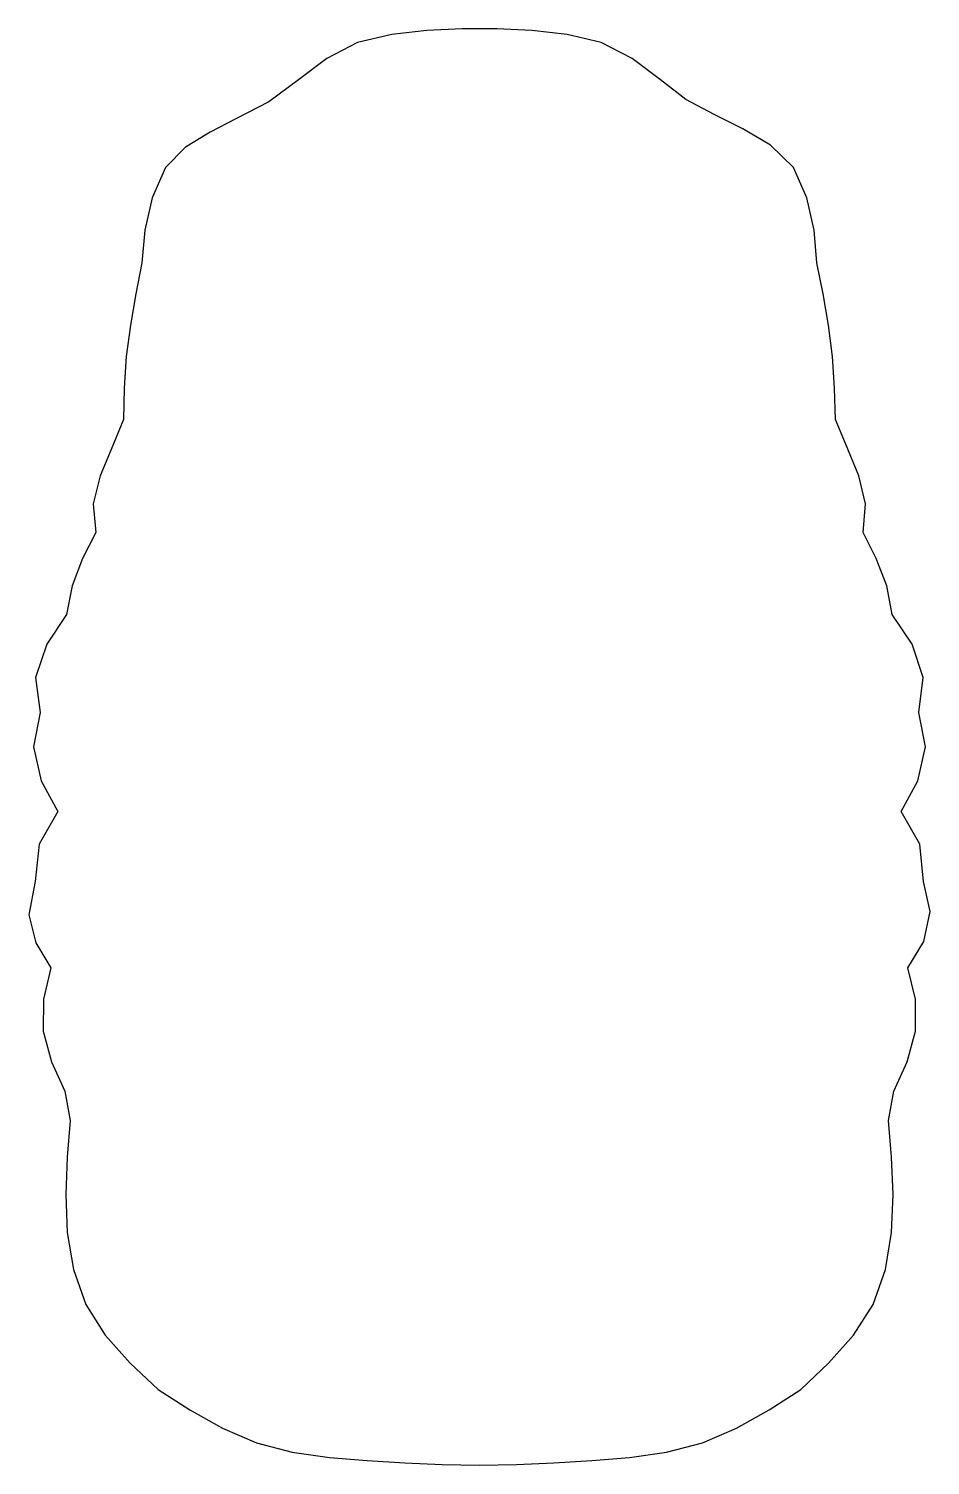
# Model space of a CAD drawing. Extents: x 0 to 117, y 0 to 187.
import ezdxf

# ---------------------------------------------------------------- set-up
doc = ezdxf.new("R2010")
doc.units = 0

msp = doc.modelspace()

# ---------------------------------------------------------------- linework, layer by layer
at = {"layer": 'Layer_1', "color": 0}
for points in [[(82.03, 179.88), (78.35, 182.65), (74.35, 184.72), (69.92, 185.78), (65.34, 186.28), (60.8, 186.51), (56.27, 186.51), (51.72, 186.28), (47.14, 185.78), (42.71, 184.72), (38.71, 182.65), (35.04, 179.88)], [(35.04, 179.88), (31.2, 177.01), (26.92, 174.81)], [(99.29, 168.48), (96.34, 171.4), (92.72, 173.5), (89.01, 175.38), (85.31, 177.33), (82.03, 179.88)], [(26.92, 174.81), (23.58, 173.1), (20.38, 171.15), (17.77, 168.48)], [(17.77, 168.48), (16.05, 164.55), (15.09, 160.37), (14.71, 156.1)], [(102.35, 156.1), (101.97, 160.37), (101.02, 164.55), (99.29, 168.48)], [(14.71, 156.1), (13.92, 152.07), (13.21, 148.03), (12.68, 143.96), (12.42, 139.86), (12.32, 135.76)], [(104.74, 135.76), (104.64, 139.86), (104.38, 143.96), (103.85, 148.03), (103.14, 152.07), (102.35, 156.1)], [(12.32, 135.76), (10.71, 131.9)], [(106.34, 131.93), (104.74, 135.76)], [(10.71, 131.9), (9.27, 128.45), (8.4, 124.82), (8.74, 121.09)], [(108.33, 121.09), (108.66, 124.83), (107.78, 128.47), (106.34, 131.93)], [(8.74, 121.09), (7, 117.72), (5.64, 114.17), (4.94, 110.45)], [(112.12, 110.45), (111.42, 114.17), (110.06, 117.72), (108.33, 121.09)], [(4.94, 110.45), (2.36, 106.62), (0.9, 102.26), (1.49, 97.72)], [(115.57, 97.72), (116.16, 102.26), (114.7, 106.62), (112.12, 110.45)], [(1.49, 97.72), (0.63, 93.29), (1.62, 88.87), (3.79, 84.9)], [(113.27, 84.9), (115.45, 88.87), (116.44, 93.29), (115.57, 97.72)], [(3.79, 84.9), (1.38, 80.64), (0.87, 75.78)], [(116.19, 75.78), (115.69, 80.64), (113.27, 84.9)], [(0.87, 75.78), (0.02, 71.48)], [(114.17, 64.57), (116.22, 68.01), (117.06, 71.91), (116.19, 75.78)], [(0.02, 71.48), (0.92, 67.81), (2.89, 64.57)], [(2.89, 64.57), (1.92, 60.53), (1.91, 56.38), (2.99, 52.36), (4.71, 48.58)], [(112.35, 48.58), (114.07, 52.36), (115.16, 56.38), (115.15, 60.53), (114.17, 64.57)], [(4.71, 48.58), (5.41, 44.78)], [(111.66, 44.78), (112.35, 48.58)], [(5.41, 44.78), (5.02, 39.99), (4.82, 35.15), (5.02, 30.24), (5.82, 25.4), (7.42, 20.88), (9.96, 16.87), (13.2, 13.26), (16.8, 9.85)], [(100.26, 9.85), (103.86, 13.26), (107.11, 16.87), (109.65, 20.88), (111.25, 25.4), (112.04, 30.24), (112.24, 35.15), (112.04, 39.99), (111.66, 44.78)], [(16.8, 9.85), (20.93, 7.2), (25.16, 4.8), (29.58, 2.92), (34.23, 1.71), (39.06, 1.01), (43.96, 0.62), (48.85, 0.33), (53.7, 0.1), (58.53, 0), (63.36, 0.1), (68.21, 0.33), (73.11, 0.62), (78.01, 1.01), (82.83, 1.71), (87.48, 2.92), (91.9, 4.8), (96.13, 7.2), (100.26, 9.85)]]:
    msp.add_lwpolyline(points, dxfattribs=at)

doc.saveas('drawing.dxf')
